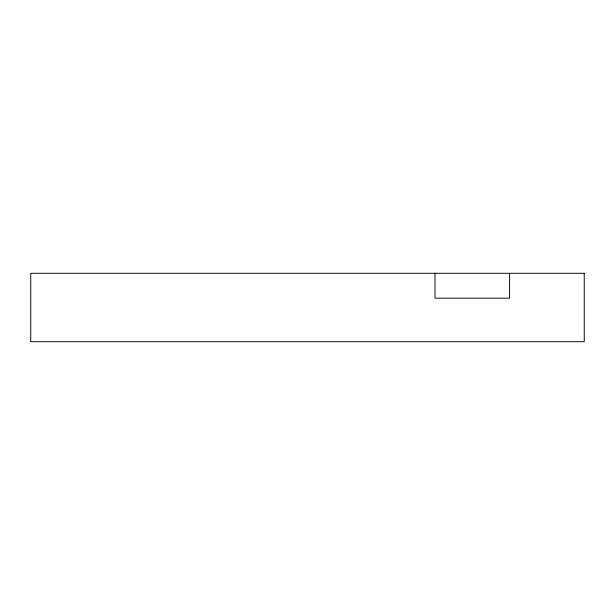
<?xml version="1.0" encoding="UTF-8"?>
<svg xmlns="http://www.w3.org/2000/svg" width="615" height="615" viewBox="0 0 615 615"><rect width="100%" height="100%" fill="white"/><g stroke="black" fill="none" stroke-linecap="round" stroke-linejoin="round"><path stroke-width="0.92" d="M509.62 273.298L509.62 298.175L434.99 298.175L434.99 273.298M584.25 273.298L30.75 273.298L30.75 341.702L584.25 341.702L584.25 273.298"/></g></svg>
